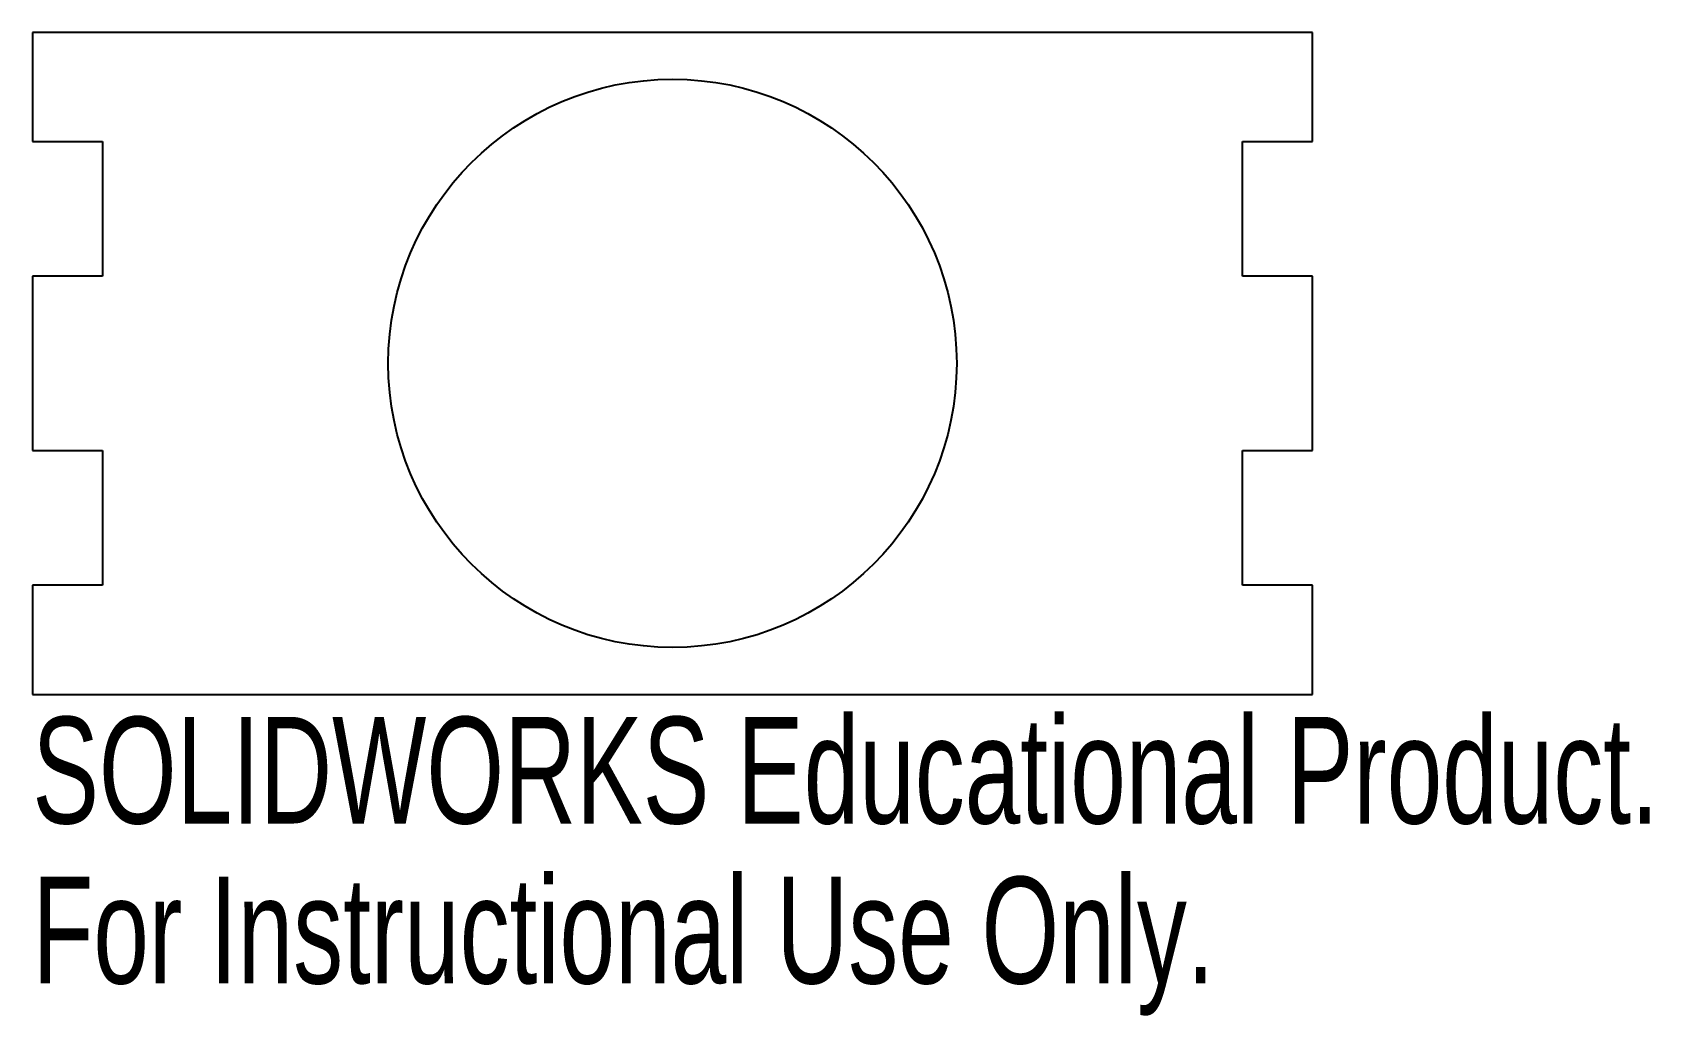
# Model space of a CAD drawing. Header units: millimetres. Extents: x -29 to 44.3, y -29.6 to 15.
import ezdxf

# ---------------------------------------------------------------- set-up
doc = ezdxf.new("R2010")
doc.units = ezdxf.units.MM
doc.styles.add('SLDTEXTSTYLE0', font='TXT', dxfattribs={"width": 0.7})

msp = doc.modelspace()

# ---------------------------------------------------------------- linework, layer by layer
at = {"color": 7, "linetype": 'Continuous', "lineweight": 25}
for p, q in [((-29, 15), (-29, 10.05)), ((29, 15), (-29, 15)), ((29, 10.05), (29, 15)), ((-29, 10.05), (-25.825, 10.05)), ((-25.825, 10.05), (-25.825, 3.95)), ((25.825, 10.05), (29, 10.05)), ((25.825, 3.95), (25.825, 10.05)), ((-29, 3.95), (-29, -3.95)), ((-25.825, 3.95), (-29, 3.95)), ((29, 3.95), (25.825, 3.95)), ((29, -3.95), (29, 3.95)), ((-29, -3.95), (-25.825, -3.95)), ((-25.825, -3.95), (-25.825, -10.05)), ((25.825, -3.95), (29, -3.95)), ((25.825, -10.05), (25.825, -3.95)), ((-29, -10.05), (-29, -15)), ((-25.825, -10.05), (-29, -10.05)), ((29, -10.05), (25.825, -10.05)), ((29, -15), (29, -10.05)), ((-29, -15), (29, -15))]:
    msp.add_line(p, q, dxfattribs=at)
msp.add_circle((0, 0), 12.875, dxfattribs=at)

# ---------------------------------------------------------------- texts
at = {"color": 7, "linetype": 'Continuous', "char_height": 4.83362, "attachment_point": 1, "style": 'SLDTEXTSTYLE0'}
for s, insert in [('SOLIDWORKS Educational Product.', (-29, -16.02)), ('For Instructional Use Only.', (-29, -23.27))]:
    msp.add_mtext(s, dxfattribs=dict(at, insert=insert))

doc.saveas('drawing.dxf')
